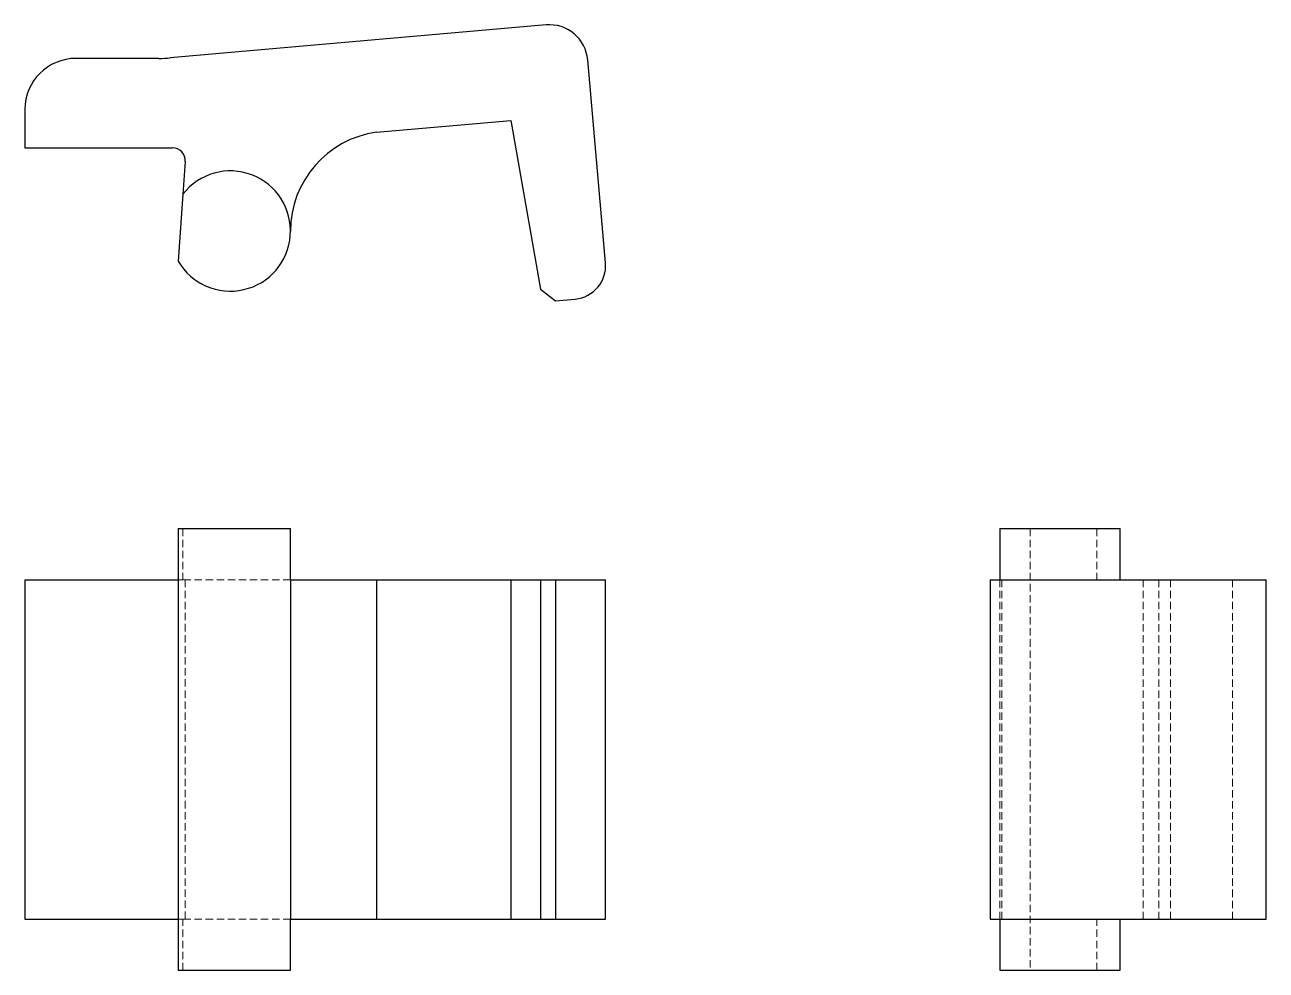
# Model space of a CAD drawing. Header units: millimetres. Extents: x 33 to 247, y 19 to 182.
import ezdxf

# ---------------------------------------------------------------- set-up
doc = ezdxf.new("R2010")
doc.units = ezdxf.units.MM
doc.linetypes.add('HIDDEN', pattern=[1.905, 1.27, -0.635])

msp = doc.modelspace()

# ---------------------------------------------------------------- linework, layer by layer
at = {"color": 7, "linetype": 'Continuous', "lineweight": 25}
for p, q in [((122.76, 181.73), (58.02, 176.06)), ((56.1, 175.98), (41.81, 175.98)), ((132.98, 140.75), (129.92, 175.72)), ((33, 167.17), (33, 160.57)), ((93.57, 163.26), (116.68, 165.28)), ((116.68, 165.28), (121.8, 136.22)), ((33, 160.57), (58.42, 160.57)), ((60.62, 158.21), (60.23, 152.61)), ((60.23, 152.61), (59.42, 141.09)), ((121.8, 136.22), (124.38, 134.25)), ((124.38, 134.25), (127.77, 134.54)), ((59.42, 95.01), (59.42, 18.99)), ((59.42, 95.01), (78.74, 95.01)), ((78.74, 86.2), (78.74, 95.01)), ((200.9, 95.01), (200.9, 86.2)), ((200.9, 95.01), (221.6, 95.01)), ((221.6, 86.2), (221.6, 95.01)), ((33, 86.2), (33, 27.8)), ((33, 86.2), (58.42, 86.2)), ((58.42, 86.2), (59.42, 86.2)), ((78.74, 86.2), (78.74, 27.8)), ((78.74, 86.2), (93.57, 86.2)), ((93.57, 86.2), (93.57, 27.8)), ((93.57, 86.2), (116.68, 86.2)), ((116.68, 86.2), (116.68, 27.8)), ((116.68, 86.2), (121.8, 86.2)), ((121.8, 86.2), (124.38, 86.2)), ((121.8, 86.2), (121.8, 27.8)), ((124.38, 86.2), (127.77, 86.2)), ((124.38, 86.2), (124.38, 27.8)), ((127.77, 86.2), (133, 86.2)), ((133, 27.8), (133, 86.2)), ((199.25, 86.2), (199.25, 27.8)), ((199.25, 86.2), (199.54, 86.2)), ((199.54, 86.2), (205.75, 86.2)), ((205.75, 86.2), (240.72, 86.2)), ((240.72, 86.2), (246.75, 86.2)), ((246.75, 27.8), (246.75, 86.2)), ((33, 27.8), (58.42, 27.8)), ((58.42, 27.8), (59.42, 27.8)), ((78.74, 18.99), (78.74, 27.8)), ((78.74, 27.8), (93.57, 27.8)), ((93.57, 27.8), (116.68, 27.8)), ((116.68, 27.8), (121.8, 27.8)), ((121.8, 27.8), (124.38, 27.8)), ((124.38, 27.8), (127.77, 27.8)), ((127.77, 27.8), (133, 27.8)), ((199.25, 27.8), (199.54, 27.8)), ((199.54, 27.8), (205.75, 27.8)), ((200.9, 27.8), (200.9, 18.99)), ((205.75, 27.8), (240.72, 27.8)), ((221.6, 18.99), (221.6, 27.8)), ((240.72, 27.8), (246.75, 27.8)), ((59.42, 18.99), (78.74, 18.99)), ((200.9, 18.99), (221.6, 18.99))]:
    msp.add_line(p, q, dxfattribs=at)
at = {"color": 7, "linetype": 'HIDDEN', "lineweight": 18}
for p, q in [((60.23, 95.01), (60.23, 86.2)), ((206.09, 95.01), (206.09, 18.99)), ((217.61, 95.01), (217.61, 86.2)), ((59.42, 86.2), (60.23, 86.2)), ((78.74, 86.2), (60.23, 86.2)), ((60.63, 27.8), (60.63, 86.2)), ((200.9, 86.2), (200.9, 27.8)), ((201.22, 86.2), (201.22, 27.8)), ((225.57, 86.2), (225.57, 27.8)), ((228.26, 86.2), (228.26, 27.8)), ((230.28, 86.2), (230.28, 27.8)), ((240.98, 86.2), (240.98, 27.8)), ((59.42, 27.8), (60.23, 27.8)), ((60.23, 18.99), (60.23, 27.8)), ((78.74, 27.8), (60.23, 27.8)), ((217.61, 18.99), (217.61, 27.8))]:
    msp.add_line(p, q, dxfattribs=at)
at = {"color": 7, "linetype": 'Continuous', "lineweight": 25}
for centre, radius, start, end in [((123.34, 175.15), 6.61, 5, 95), ((41.81, 167.17), 8.81, 90, 180), ((56.1, 198), 22.02, 270, 275), ((95.91, 146.25), 17.17, 97.847, 180), ((58.42, 158.36), 2.2, 356, 90), ((68.39, 146.25), 10.35, 209.9231, 142.0769), ((127.27, 140.25), 5.73, 275, 5)]:
    msp.add_arc(centre, radius, start, end, dxfattribs=at)

doc.saveas('drawing.dxf')
